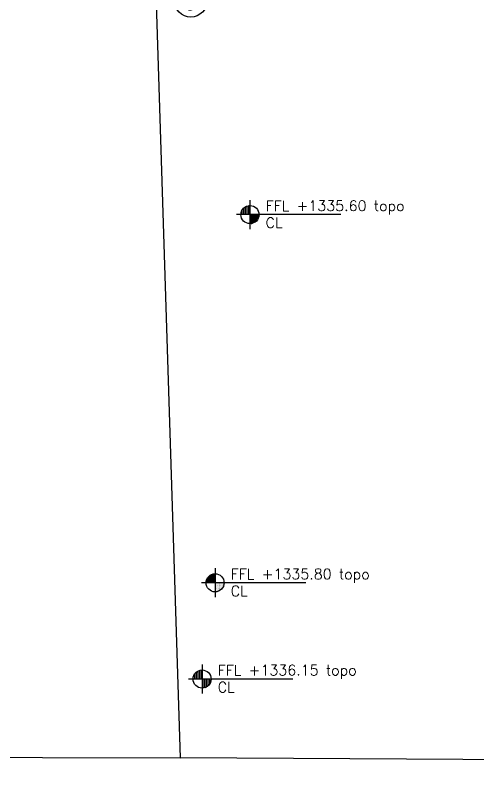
# Model space of a CAD drawing. Header units: centimetres. Extents: x 96271 to 179142, y 9855 to 112216.
# Drawn here: x 140784 to 141582, y 60830 to 62130 of the extents above; entities that cross this region are included whole.
import ezdxf
from ezdxf.enums import TextEntityAlignment as Align

# ---------------------------------------------------------------- set-up
doc = ezdxf.new("R2010")
doc.units = ezdxf.units.CM
doc.header["$LTSCALE"] = 100
doc.header["$MEASUREMENT"] = 0
doc.layers.get('0').update_dxf_attribs({"linetype": 'CONTINUOUS'})
doc.layers.add('A-Otln-Lot Limit', color=4, linetype='CONTINUOUS')
doc.layers.add('plan-elevation level', color=7, linetype='CONTINUOUS')
doc.layers.add('A-Sect-Iden', color=191, linetype='CONTINUOUS', lineweight=25)
doc.styles.add('ROMAND', font='romand.shx', dxfattribs={"height": 10})
doc.styles.add('ROMANS', font='romans.shx')
doc.styles.get("Standard").update_dxf_attribs({"font": 'arial.ttf'})
pattern_1 = [(90, (894916.29, -703049.082), (14.2875, 7.14375), [0, -14.2875])]

# ---------------------------------------------------------------- blocks, each defined once
blk = doc.blocks.new('CL-FFL-PLAN')
at = {"layer": 'plan-elevation level'}
h = blk.add_hatch(dxfattribs=at)
h.set_pattern_fill('DOTS', color=232, scale=9, angle=90, style=0)
h.set_pattern_definition(pattern_1)
h.paths.add_polyline_path([(-1229, 207), (-1229, 50), (-1385, 50, -0.414214)])
h = blk.add_hatch(dxfattribs=at)
h.set_pattern_fill('DOTS', color=232, scale=9, angle=90, style=0)
h.set_pattern_definition(pattern_1)
h.paths.add_polyline_path([(-1229, 50), (-1072, 50, -0.414214), (-1229, -106)])
at = {"layer": 'plan-elevation level', "color": 7, "ltscale": 111}
for p, q in [((-1229, 301), (-1229, -200)), ((337, 50), (-1463, 50))]:
    blk.add_line(p, q, dxfattribs=at)
blk.add_circle((-1229, 50), 156, dxfattribs=at)
at = {"layer": 'plan-elevation level', "color": 111, "ltscale": 111, "style": 'ROMAND'}
for s, p in [('FFL', (-960, 110)), ('CL', (-960, -180))]:
    blk.add_text(s, height=180, dxfattribs=at).set_placement(p)
for tag, p in [('FFL', (-424, 113)), ('CL', (-417, -180))]:
    blk.add_attdef(tag, p, '', height=180, dxfattribs=at)
blk = doc.blocks.new('Anno_Section_A2')
blk.add_line((2.5, 0), (-2.5, 0))
blk.add_circle((0, 0), 2.5)
at = {"style": 'ROMANS'}
blk.add_attdef('NUMBER', text='', height=1, dxfattribs=at).set_placement((0, 0.5), align=Align.CENTER)
blk.add_attdef('SHEET', text='', height=0.75, dxfattribs=at).set_placement((0, -0.5), align=Align.TOP_CENTER)

msp = doc.modelspace()

# ---------------------------------------------------------------- linework, layer by layer
at = {"layer": 'A-Otln-Lot Limit'}
for points in [[(136965.712, 60479.123), (137206.535, 60394.564), (137669.865, 60351.712), (139880.741, 60855.19), (141068.865, 60851.94), (140904.471, 66012.018), (140151.894, 66776.773), (140222.083, 67217.518), (139747.22, 67140.456), (139010.375, 67171.007), (138361.687, 67204.5), (137783.533, 67219.682), (137242.113, 66719.747), (137087.264, 66618.541), (136965.712, 60479.08)], [(142638.47, 60992.789), (142137.237, 60845.658), (141068.859, 60852.143)]]:
    msp.add_lwpolyline(points, dxfattribs=at)

# ---------------------------------------------------------------- block references
at = {"layer": 'A-Sect-Iden'}
ref = msp.add_blockref('Anno_Section_A2', (141086.314, 62155.286), dxfattribs=dict(at, xscale=11.24999999999999, yscale=11.24999999999999, zscale=11.24999999999999, rotation=180))
ref.add_attrib('NUMBER', 'B', dxfattribs={"layer": '0', "height": 11.25}).set_placement((141086.314, 62138.411), align=Align.CENTER)
ref.add_attrib('SHEET', 'PT-10', dxfattribs={"layer": '0', "height": 8.4375}).set_placement((141086.055, 62171.657), align=Align.TOP_CENTER)
at = {"layer": 'plan-elevation level'}
ref = msp.add_blockref('CL-FFL-PLAN', (141310.827, 61782.143), dxfattribs=dict(at, xscale=0.09982510700227937, yscale=0.09982510700227937, zscale=0.09982510700227937))
ref.add_attrib('FFL', '+1335.60 topo', (141268.504, 61793.376), dxfattribs={"layer": '0', "color": 111, "ltscale": 111, "height": 17.96852, "style": 'ROMAND'})
ref = msp.add_blockref('CL-FFL-PLAN', (141250.834, 61148.386), dxfattribs=dict(at, xscale=0.09982510700227937, yscale=0.09982510700227937, zscale=0.09982510700227937))
ref.add_attrib('FFL', '+1335.80 topo', (141208.511, 61159.619), dxfattribs={"layer": '0', "color": 111, "ltscale": 111, "height": 17.96852, "style": 'ROMAND'})
ref = msp.add_blockref('CL-FFL-PLAN', (141228.434, 60982.836), dxfattribs=dict(at, xscale=0.09982510700227937, yscale=0.09982510700227937, zscale=0.09982510700227937))
ref.add_attrib('FFL', '+1336.15 topo', (141186.111, 60994.069), dxfattribs={"layer": '0', "color": 111, "ltscale": 111, "height": 17.96852, "style": 'ROMAND'})

doc.saveas('drawing.dxf')
